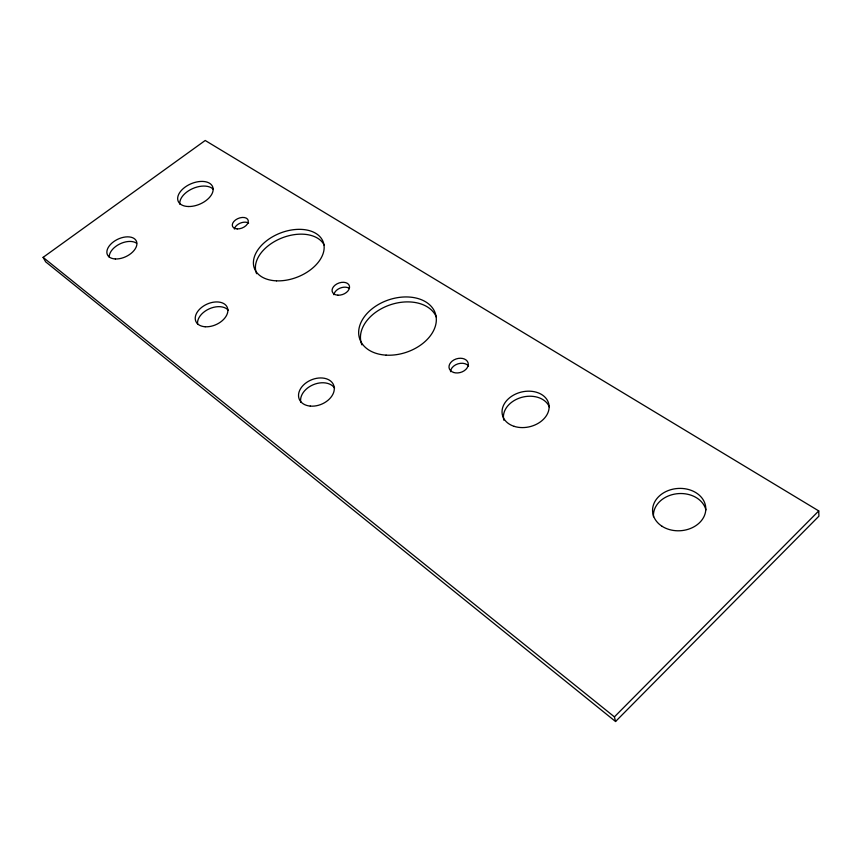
<?xml version="1.0" encoding="UTF-8"?>
<svg xmlns="http://www.w3.org/2000/svg" width="862" height="862" viewBox="0 0 862 862"><rect width="100%" height="100%" fill="white"/><g stroke="black" fill="none" stroke-linecap="round" stroke-linejoin="round"><path stroke-width="1.29" d="M615.554 721.516L818.9 516.176L818.749 510.918L205.21 140.484L43.1 257.361L45.654 261.832L615.554 721.516L614.412 716.882L43.1 257.361M614.412 716.882L818.749 510.918M450.514 371.684A9.816 7.101 -16.5 0 1 457.873 363.872A9.816 7.101 -16.5 0 1 468.562 365.962M503.85 420.225A23.748 17.822 -13.6 0 1 521.37 397.447A23.748 17.822 -13.6 0 1 549.417 407.112M653.482 516.791A26.528 21.141 -4 0 1 676.444 493.807A26.528 21.141 -4 0 1 705.924 509.895M333.917 294.739A9.019 6.034 -20.2 0 1 339.951 288.177A9.019 6.034 -20.2 0 1 349.239 288.296M300.795 402.328A18.522 13.199 -22.6 0 1 313.197 384.743A18.522 13.199 -22.6 0 1 334.575 388.019M197.592 324.166A17.132 11.195 -24.5 0 1 209.186 308.855A17.132 11.195 -24.5 0 1 228.279 310.255M109.269 257.264A15.947 9.601 -25.5 0 1 119.43 244.14A15.947 9.601 -25.5 0 1 136.627 243.267M179.835 204.251A18.652 11.109 -23 0 1 192.614 188.606A18.652 11.109 -23 0 1 213.313 189.328M234.367 229.033A8.372 5.172 -22.3 0 1 240.25 223.139A8.372 5.172 -22.3 0 1 248.622 223.096M256.628 273.685A36.732 23.619 -21.4 0 1 280.84 238.397A36.732 23.619 -21.4 0 1 324.349 245.325M361.889 344.843A39.76 27.659 -18.6 0 1 388.751 305.353A39.76 27.659 -18.6 0 1 436.452 317.27M188.282 206.514A18.705 11.098 -23 0 0 213.043 188.088A18.705 11.098 -23 0 0 184.867 187.28A18.705 11.098 -23 0 0 188.282 206.514M514.183 426.356A23.845 17.833 -13.6 0 0 549.126 406.605A23.845 17.833 -13.6 0 0 513.429 395.173A23.845 17.833 -13.6 0 0 514.183 426.356M662.124 526.326A26.647 21.173 -4.2 0 0 705.407 512.513A26.647 21.173 -4.2 0 0 670 489.95A26.647 21.173 -4.2 0 0 662.124 526.326M115.325 258.956A16.001 9.59 -25.5 0 0 136.875 242.955A16.001 9.59 -25.5 0 0 113.472 241.823A16.001 9.59 -25.5 0 0 115.325 258.956M205.145 326.752A17.186 11.184 -24.5 0 0 227.762 309.049A17.186 11.184 -24.5 0 0 201.783 307.281A17.186 11.184 -24.5 0 0 205.145 326.752M310.277 406.099A18.598 13.199 -22.6 0 0 334.036 386.327A18.598 13.199 -22.6 0 0 304.911 383.741A18.598 13.199 -22.6 0 0 310.277 406.099M337.882 295.192A9.051 6.034 -20.2 0 0 349.412 285.958A9.051 6.034 -20.2 0 0 335.135 285.085A9.051 6.034 -20.2 0 0 337.882 295.192M237.222 228.915A8.394 5.172 -22.3 0 0 248.234 220.575A8.394 5.172 -22.3 0 0 235.423 220.036A8.394 5.172 -22.3 0 0 237.222 228.915M453.638 372.481A9.848 7.101 -16.5 0 0 468.292 364.432A9.848 7.101 -16.5 0 0 453.983 359.896A9.848 7.101 -16.5 0 0 453.638 372.481M276.497 280.84A36.85 23.608 -21.4 0 0 323.649 243.375A36.85 23.608 -21.4 0 0 266.175 241.101A36.85 23.608 -21.4 0 0 276.497 280.84M386.111 355.144A39.911 27.659 -18.6 0 0 435.342 313.412A39.911 27.659 -18.6 0 0 371.026 309.673A39.911 27.659 -18.6 0 0 386.111 355.144"/></g></svg>
